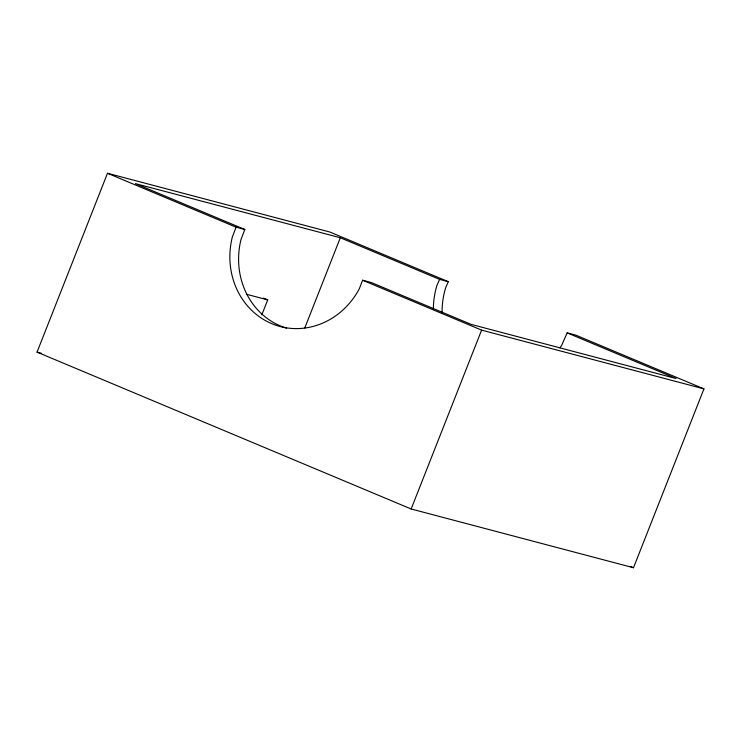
<?xml version="1.0" encoding="UTF-8"?>
<svg xmlns="http://www.w3.org/2000/svg" width="741" height="741" viewBox="0 0 741 741"><rect width="100%" height="100%" fill="white"/><g stroke="black" fill="none" stroke-linecap="round" stroke-linejoin="round"><path stroke-width="1.11" d="M286.526 328.152A75.295 69.061 -75.2 0 1 241.038 239.389L244.826 229.497L236.101 227.191L232.313 237.083A75.295 69.061 -75.2 0 0 272.456 323.947A75.295 69.061 -75.2 0 0 359.366 288.666L362.599 280.228L371.315 282.534L471.137 324.391L676.042 378.531L567.171 332.876L561.817 344.973A75.86 69.58 -75.2 0 1 559.983 347.9M567.171 332.876L575.887 335.173L703.95 388.877L633.499 567.736L411.153 508.984L37.05 352.123L107.501 173.264L329.847 232.016L448.324 281.691L445.684 287.656A75.86 69.58 -75.2 0 0 442.099 312.934M261.805 314.86L267.705 299.883L263.444 298.095M304.792 327.939L340.314 237.75L439.598 279.385L448.324 281.691M411.153 508.984L481.604 330.125L703.95 388.877M439.598 279.385L436.958 285.359A75.86 69.58 -75.2 0 0 433.374 309.469M340.314 237.75L135.408 183.62L244.826 229.497M246.466 294.27L267.705 299.883M37.05 352.123L41.524 353.309M107.501 173.264L236.101 227.191M362.599 280.228L481.604 330.125M630.295 566.393L633.499 567.736"/></g></svg>
